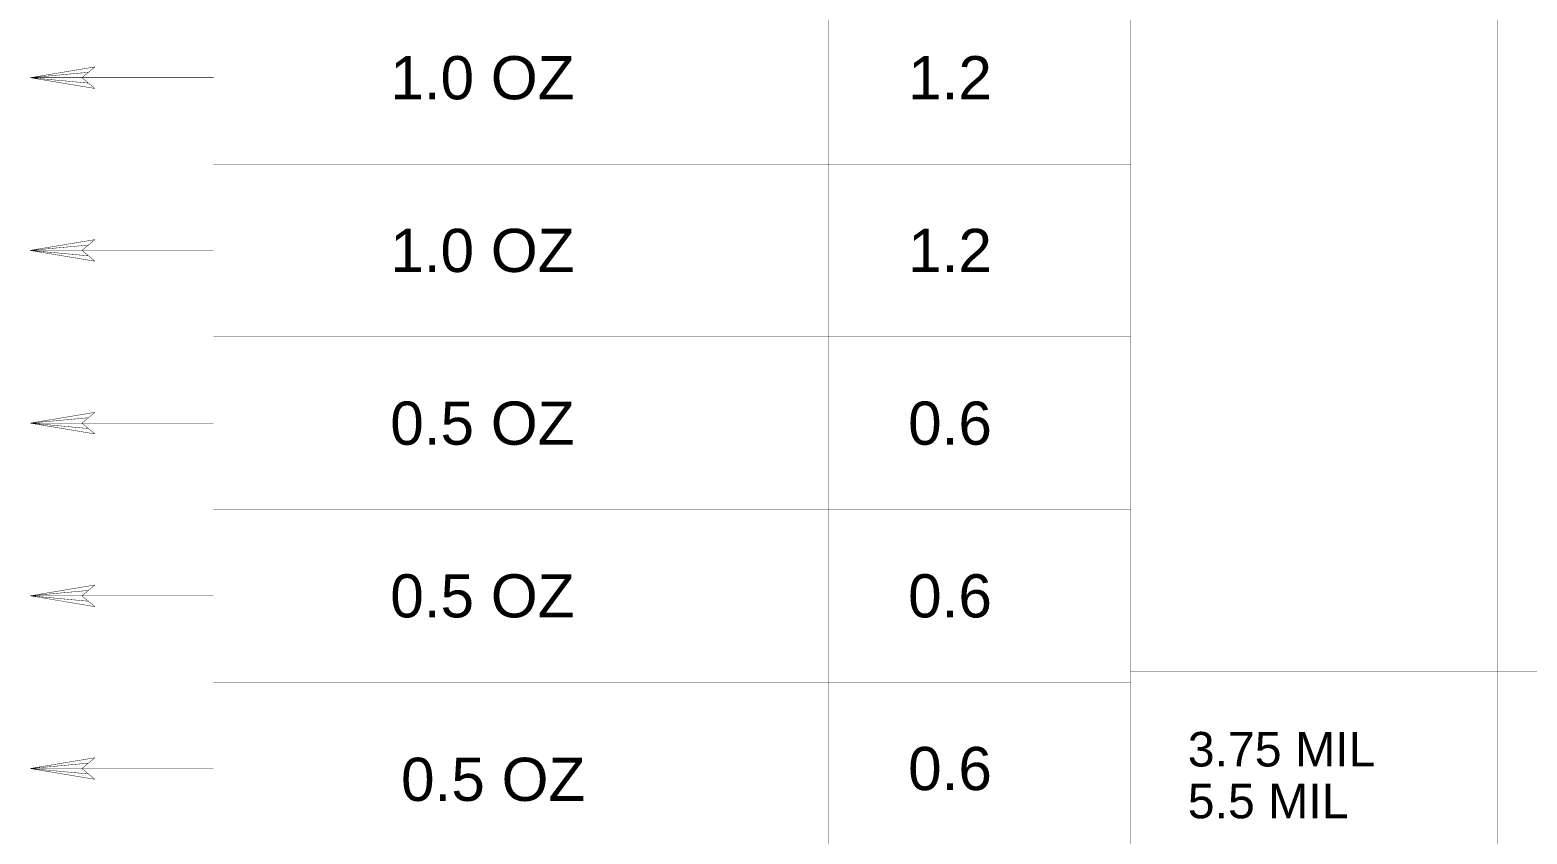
# Model space of a CAD drawing. Header units: inches. Extents: x -1.3 to 11.9, y -6.8 to 4.2.
# Drawn here: x 0.714 to 2.102, y -3.013 to -2.269 of the extents above; entities that cross this region are included whole.
import ezdxf

# ---------------------------------------------------------------- set-up
doc = ezdxf.new("R2010")
doc.units = ezdxf.units.IN
doc.header["$MEASUREMENT"] = 0
doc.layers.add('FAB_DWG_INFO', color=1, linetype='Continuous')
doc.styles.add('Arial', font='', dxfattribs={"height": 0.2})
doc.styles.get('Arial').set_extended_font_data('Arial')

msp = doc.modelspace()

# ---------------------------------------------------------------- linework, layer by layer
at = {"layer": 'FAB_DWG_INFO'}
for points in [[(1.4544, -3.6828, 0.0004, 0.0004, 0), (1.4544, -0.9828, 0.0004, 0.0004, 0)], [(1.4544, -3.6828, 0.0004, 0.0004, 0), (1.4544, -0.9828, 0.0004, 0.0004, 0)], [(1.7344, -3.6828, 0.0004, 0.0004, 0), (1.7344, -0.9828, 0.0004, 0.0004, 0)], [(1.7344, -3.6828, 0.0004, 0.0004, 0), (1.7344, -0.9828, 0.0004, 0.0004, 0)], [(2.0744, -3.6828, 0.0004, 0.0004, 0), (2.0744, -0.9828, 0.0004, 0.0004, 0)], [(2.0744, -3.6828, 0.0004, 0.0004, 0), (2.0744, -0.9828, 0.0004, 0.0004, 0)], [(0.7144, -2.3128, 0.0004, 0.0004, 0), (0.7744, -2.3028, 0.0004, 0.0004, 0)], [(0.7144, -2.3128, 0.0004, 0.0004, 0), (0.7744, -2.3028, 0.0004, 0.0004, 0)], [(0.7624, -2.3128, 0.0004, 0.0004, 0), (0.7744, -2.3028, 0.0004, 0.0004, 0)], [(0.7624, -2.3128, 0.0004, 0.0004, 0), (0.7744, -2.3028, 0.0004, 0.0004, 0)], [(0.7684, -2.3078, 0.0004, 0.0004, 0), (0.7744, -2.3028, 0.0004, 0.0004, 0)], [(0.7684, -2.3078, 0.0004, 0.0004, 0), (0.7744, -2.3028, 0.0004, 0.0004, 0)], [(0.7144, -2.3128, 0.0004, 0.0004, 0), (0.7684, -2.3078, 0.0004, 0.0004, 0)], [(0.7144, -2.3128, 0.0004, 0.0004, 0), (0.7684, -2.3078, 0.0004, 0.0004, 0)], [(0.7144, -2.3128, 0.0004, 0.0004, 0), (0.8844, -2.3128, 0.0004, 0.0004, 0)], [(0.7144, -2.3128, 0.0004, 0.0004, 0), (0.7684, -2.3178, 0.0004, 0.0004, 0)], [(0.7144, -2.3128, 0.0004, 0.0004, 0), (0.7624, -2.3128, 0.0004, 0.0004, 0)], [(0.7144, -2.3128, 0.0004, 0.0004, 0), (0.7744, -2.3228, 0.0004, 0.0004, 0)], [(0.7144, -2.3128, 0.0004, 0.0004, 0), (0.8844, -2.3128, 0.0004, 0.0004, 0)], [(0.7144, -2.3128, 0.0004, 0.0004, 0), (0.7684, -2.3178, 0.0004, 0.0004, 0)], [(0.7144, -2.3128, 0.0004, 0.0004, 0), (0.7624, -2.3128, 0.0004, 0.0004, 0)], [(0.7144, -2.3128, 0.0004, 0.0004, 0), (0.7744, -2.3228, 0.0004, 0.0004, 0)], [(0.7624, -2.3128, 0.0004, 0.0004, 0), (0.7684, -2.3178, 0.0004, 0.0004, 0)], [(0.7624, -2.3128, 0.0004, 0.0004, 0), (0.7744, -2.3228, 0.0004, 0.0004, 0)], [(0.7624, -2.3128, 0.0004, 0.0004, 0), (0.7684, -2.3178, 0.0004, 0.0004, 0)], [(0.7624, -2.3128, 0.0004, 0.0004, 0), (0.7744, -2.3228, 0.0004, 0.0004, 0)], [(0.8844, -2.3928, 0.0004, 0.0004, 0), (1.7344, -2.3928, 0.0004, 0.0004, 0)], [(0.8844, -2.3928, 0.0004, 0.0004, 0), (1.7344, -2.3928, 0.0004, 0.0004, 0)], [(0.7144, -2.4728, 0.0004, 0.0004, 0), (0.7744, -2.4628, 0.0004, 0.0004, 0)], [(0.7144, -2.4728, 0.0004, 0.0004, 0), (0.7744, -2.4628, 0.0004, 0.0004, 0)], [(0.7144, -2.4728, 0.0004, 0.0004, 0), (0.7684, -2.4678, 0.0004, 0.0004, 0)], [(0.7144, -2.4728, 0.0004, 0.0004, 0), (0.7684, -2.4678, 0.0004, 0.0004, 0)], [(0.7624, -2.4728, 0.0004, 0.0004, 0), (0.7744, -2.4628, 0.0004, 0.0004, 0)], [(0.7624, -2.4728, 0.0004, 0.0004, 0), (0.7744, -2.4628, 0.0004, 0.0004, 0)], [(0.7684, -2.4678, 0.0004, 0.0004, 0), (0.7744, -2.4628, 0.0004, 0.0004, 0)], [(0.7684, -2.4678, 0.0004, 0.0004, 0), (0.7744, -2.4628, 0.0004, 0.0004, 0)], [(0.7144, -2.4728, 0.0004, 0.0004, 0), (0.7684, -2.4778, 0.0004, 0.0004, 0)], [(0.7144, -2.4728, 0.0004, 0.0004, 0), (0.7624, -2.4728, 0.0004, 0.0004, 0)], [(0.7144, -2.4728, 0.0004, 0.0004, 0), (0.7744, -2.4828, 0.0004, 0.0004, 0)], [(0.7144, -2.4728, 0.0004, 0.0004, 0), (0.8844, -2.4728, 0.0004, 0.0004, 0)], [(0.7144, -2.4728, 0.0004, 0.0004, 0), (0.7684, -2.4778, 0.0004, 0.0004, 0)], [(0.7144, -2.4728, 0.0004, 0.0004, 0), (0.7624, -2.4728, 0.0004, 0.0004, 0)], [(0.7144, -2.4728, 0.0004, 0.0004, 0), (0.7744, -2.4828, 0.0004, 0.0004, 0)], [(0.7144, -2.4728, 0.0004, 0.0004, 0), (0.8844, -2.4728, 0.0004, 0.0004, 0)], [(0.7624, -2.4728, 0.0004, 0.0004, 0), (0.7684, -2.4778, 0.0004, 0.0004, 0)], [(0.7624, -2.4728, 0.0004, 0.0004, 0), (0.7744, -2.4828, 0.0004, 0.0004, 0)], [(0.7624, -2.4728, 0.0004, 0.0004, 0), (0.7684, -2.4778, 0.0004, 0.0004, 0)], [(0.7624, -2.4728, 0.0004, 0.0004, 0), (0.7744, -2.4828, 0.0004, 0.0004, 0)], [(0.8844, -2.5528, 0.0004, 0.0004, 0), (1.7344, -2.5528, 0.0004, 0.0004, 0)], [(0.8844, -2.5528, 0.0004, 0.0004, 0), (1.7344, -2.5528, 0.0004, 0.0004, 0)], [(0.7144, -2.6328, 0.0004, 0.0004, 0), (0.7744, -2.6228, 0.0004, 0.0004, 0)], [(0.7144, -2.6328, 0.0004, 0.0004, 0), (0.7744, -2.6228, 0.0004, 0.0004, 0)], [(0.7624, -2.6328, 0.0004, 0.0004, 0), (0.7744, -2.6228, 0.0004, 0.0004, 0)], [(0.7624, -2.6328, 0.0004, 0.0004, 0), (0.7744, -2.6228, 0.0004, 0.0004, 0)], [(0.7684, -2.6278, 0.0004, 0.0004, 0), (0.7744, -2.6228, 0.0004, 0.0004, 0)], [(0.7684, -2.6278, 0.0004, 0.0004, 0), (0.7744, -2.6228, 0.0004, 0.0004, 0)], [(0.7144, -2.6328, 0.0004, 0.0004, 0), (0.7684, -2.6278, 0.0004, 0.0004, 0)], [(0.7144, -2.6328, 0.0004, 0.0004, 0), (0.7684, -2.6278, 0.0004, 0.0004, 0)], [(0.7144, -2.6328, 0.0004, 0.0004, 0), (0.7684, -2.6378, 0.0004, 0.0004, 0)], [(0.7144, -2.6328, 0.0004, 0.0004, 0), (0.7624, -2.6328, 0.0004, 0.0004, 0)], [(0.7144, -2.6328, 0.0004, 0.0004, 0), (0.7744, -2.6428, 0.0004, 0.0004, 0)], [(0.7144, -2.6328, 0.0004, 0.0004, 0), (0.8844, -2.6328, 0.0004, 0.0004, 0)], [(0.7144, -2.6328, 0.0004, 0.0004, 0), (0.7684, -2.6378, 0.0004, 0.0004, 0)], [(0.7144, -2.6328, 0.0004, 0.0004, 0), (0.7624, -2.6328, 0.0004, 0.0004, 0)], [(0.7144, -2.6328, 0.0004, 0.0004, 0), (0.7744, -2.6428, 0.0004, 0.0004, 0)], [(0.7144, -2.6328, 0.0004, 0.0004, 0), (0.8844, -2.6328, 0.0004, 0.0004, 0)], [(0.7624, -2.6328, 0.0004, 0.0004, 0), (0.7684, -2.6378, 0.0004, 0.0004, 0)], [(0.7624, -2.6328, 0.0004, 0.0004, 0), (0.7744, -2.6428, 0.0004, 0.0004, 0)], [(0.7624, -2.6328, 0.0004, 0.0004, 0), (0.7684, -2.6378, 0.0004, 0.0004, 0)], [(0.7624, -2.6328, 0.0004, 0.0004, 0), (0.7744, -2.6428, 0.0004, 0.0004, 0)], [(0.8844, -2.7128, 0.0004, 0.0004, 0), (1.7344, -2.7128, 0.0004, 0.0004, 0)], [(0.8844, -2.7128, 0.0004, 0.0004, 0), (1.7344, -2.7128, 0.0004, 0.0004, 0)], [(0.7144, -2.7928, 0.0004, 0.0004, 0), (0.7744, -2.7828, 0.0004, 0.0004, 0)], [(0.7144, -2.7928, 0.0004, 0.0004, 0), (0.7744, -2.7828, 0.0004, 0.0004, 0)], [(0.7144, -2.7928, 0.0004, 0.0004, 0), (0.7684, -2.7878, 0.0004, 0.0004, 0)], [(0.7144, -2.7928, 0.0004, 0.0004, 0), (0.7684, -2.7878, 0.0004, 0.0004, 0)], [(0.7624, -2.7928, 0.0004, 0.0004, 0), (0.7744, -2.7828, 0.0004, 0.0004, 0)], [(0.7624, -2.7928, 0.0004, 0.0004, 0), (0.7744, -2.7828, 0.0004, 0.0004, 0)], [(0.7684, -2.7878, 0.0004, 0.0004, 0), (0.7744, -2.7828, 0.0004, 0.0004, 0)], [(0.7684, -2.7878, 0.0004, 0.0004, 0), (0.7744, -2.7828, 0.0004, 0.0004, 0)], [(0.7144, -2.7928, 0.0004, 0.0004, 0), (0.8844, -2.7928, 0.0004, 0.0004, 0)], [(0.7144, -2.7928, 0.0004, 0.0004, 0), (0.7684, -2.7978, 0.0004, 0.0004, 0)], [(0.7144, -2.7928, 0.0004, 0.0004, 0), (0.7624, -2.7928, 0.0004, 0.0004, 0)], [(0.7144, -2.7928, 0.0004, 0.0004, 0), (0.7744, -2.8028, 0.0004, 0.0004, 0)], [(0.7144, -2.7928, 0.0004, 0.0004, 0), (0.8844, -2.7928, 0.0004, 0.0004, 0)], [(0.7144, -2.7928, 0.0004, 0.0004, 0), (0.7684, -2.7978, 0.0004, 0.0004, 0)], [(0.7144, -2.7928, 0.0004, 0.0004, 0), (0.7624, -2.7928, 0.0004, 0.0004, 0)], [(0.7144, -2.7928, 0.0004, 0.0004, 0), (0.7744, -2.8028, 0.0004, 0.0004, 0)], [(0.7624, -2.7928, 0.0004, 0.0004, 0), (0.7684, -2.7978, 0.0004, 0.0004, 0)], [(0.7624, -2.7928, 0.0004, 0.0004, 0), (0.7744, -2.8028, 0.0004, 0.0004, 0)], [(0.7624, -2.7928, 0.0004, 0.0004, 0), (0.7684, -2.7978, 0.0004, 0.0004, 0)], [(0.7624, -2.7928, 0.0004, 0.0004, 0), (0.7744, -2.8028, 0.0004, 0.0004, 0)], [(1.7344, -2.8628, 0.0004, 0.0004, 0), (3.4445, -2.8628, 0.0004, 0.0004, 0)], [(0.8844, -2.8728, 0.0004, 0.0004, 0), (1.7344, -2.8728, 0.0004, 0.0004, 0)], [(0.8844, -2.8728, 0.0004, 0.0004, 0), (1.7344, -2.8728, 0.0004, 0.0004, 0)], [(0.7144, -2.9528, 0.0004, 0.0004, 0), (0.7744, -2.9428, 0.0004, 0.0004, 0)], [(0.7144, -2.9528, 0.0004, 0.0004, 0), (0.7744, -2.9428, 0.0004, 0.0004, 0)], [(0.7144, -2.9528, 0.0004, 0.0004, 0), (0.7684, -2.9478, 0.0004, 0.0004, 0)], [(0.7144, -2.9528, 0.0004, 0.0004, 0), (0.7684, -2.9478, 0.0004, 0.0004, 0)], [(0.7144, -2.9528, 0.0004, 0.0004, 0), (0.7684, -2.9578, 0.0004, 0.0004, 0)], [(0.7144, -2.9528, 0.0004, 0.0004, 0), (0.7624, -2.9528, 0.0004, 0.0004, 0)], [(0.7144, -2.9528, 0.0004, 0.0004, 0), (0.7744, -2.9628, 0.0004, 0.0004, 0)], [(0.7144, -2.9528, 0.0004, 0.0004, 0), (0.8844, -2.9528, 0.0004, 0.0004, 0)], [(0.7144, -2.9528, 0.0004, 0.0004, 0), (0.7684, -2.9578, 0.0004, 0.0004, 0)], [(0.7144, -2.9528, 0.0004, 0.0004, 0), (0.7624, -2.9528, 0.0004, 0.0004, 0)], [(0.7144, -2.9528, 0.0004, 0.0004, 0), (0.7744, -2.9628, 0.0004, 0.0004, 0)], [(0.7144, -2.9528, 0.0004, 0.0004, 0), (0.8844, -2.9528, 0.0004, 0.0004, 0)], [(0.7624, -2.9528, 0.0004, 0.0004, 0), (0.7744, -2.9428, 0.0004, 0.0004, 0)], [(0.7624, -2.9528, 0.0004, 0.0004, 0), (0.7744, -2.9428, 0.0004, 0.0004, 0)], [(0.7624, -2.9528, 0.0004, 0.0004, 0), (0.7684, -2.9578, 0.0004, 0.0004, 0)], [(0.7624, -2.9528, 0.0004, 0.0004, 0), (0.7744, -2.9628, 0.0004, 0.0004, 0)], [(0.7624, -2.9528, 0.0004, 0.0004, 0), (0.7684, -2.9578, 0.0004, 0.0004, 0)], [(0.7624, -2.9528, 0.0004, 0.0004, 0), (0.7744, -2.9628, 0.0004, 0.0004, 0)], [(0.7684, -2.9478, 0.0004, 0.0004, 0), (0.7744, -2.9428, 0.0004, 0.0004, 0)], [(0.7684, -2.9478, 0.0004, 0.0004, 0), (0.7744, -2.9428, 0.0004, 0.0004, 0)]]:
    msp.add_lwpolyline(points, format="xyseb", dxfattribs=at)
for points in [[(0.7743, -2.3028, 0.0002, 0.0002, 1), (0.7745, -2.3028, 0.0002, 0.0002, 1)], [(0.7743, -2.3028, 0.0002, 0.0002, 1), (0.7745, -2.3028, 0.0002, 0.0002, 1)], [(0.7743, -2.3028, 0.0002, 0.0002, 1), (0.7745, -2.3028, 0.0002, 0.0002, 1)], [(0.7743, -2.3028, 0.0002, 0.0002, 1), (0.7745, -2.3028, 0.0002, 0.0002, 1)], [(0.7743, -2.3028, 0.0002, 0.0002, 1), (0.7745, -2.3028, 0.0002, 0.0002, 1)], [(0.7743, -2.3028, 0.0002, 0.0002, 1), (0.7745, -2.3028, 0.0002, 0.0002, 1)], [(0.7143, -2.3128, 0.0002, 0.0002, 1), (0.7145, -2.3128, 0.0002, 0.0002, 1)], [(0.7143, -2.3128, 0.0002, 0.0002, 1), (0.7145, -2.3128, 0.0002, 0.0002, 1)], [(0.7143, -2.3128, 0.0002, 0.0002, 1), (0.7145, -2.3128, 0.0002, 0.0002, 1)], [(0.7143, -2.3128, 0.0002, 0.0002, 1), (0.7145, -2.3128, 0.0002, 0.0002, 1)], [(0.7143, -2.3128, 0.0002, 0.0002, 1), (0.7145, -2.3128, 0.0002, 0.0002, 1)], [(0.7143, -2.3128, 0.0002, 0.0002, 1), (0.7145, -2.3128, 0.0002, 0.0002, 1)], [(0.7143, -2.3128, 0.0002, 0.0002, 1), (0.7145, -2.3128, 0.0002, 0.0002, 1)], [(0.7143, -2.3128, 0.0002, 0.0002, 1), (0.7145, -2.3128, 0.0002, 0.0002, 1)], [(0.7143, -2.3128, 0.0002, 0.0002, 1), (0.7145, -2.3128, 0.0002, 0.0002, 1)], [(0.7143, -2.3128, 0.0002, 0.0002, 1), (0.7145, -2.3128, 0.0002, 0.0002, 1)], [(0.7143, -2.3128, 0.0002, 0.0002, 1), (0.7145, -2.3128, 0.0002, 0.0002, 1)], [(0.7143, -2.3128, 0.0002, 0.0002, 1), (0.7145, -2.3128, 0.0002, 0.0002, 1)], [(0.7623, -2.3128, 0.0002, 0.0002, 1), (0.7625, -2.3128, 0.0002, 0.0002, 1)], [(0.7623, -2.3128, 0.0002, 0.0002, 1), (0.7625, -2.3128, 0.0002, 0.0002, 1)], [(0.7623, -2.3128, 0.0002, 0.0002, 1), (0.7625, -2.3128, 0.0002, 0.0002, 1)], [(0.7623, -2.3128, 0.0002, 0.0002, 1), (0.7625, -2.3128, 0.0002, 0.0002, 1)], [(0.7623, -2.3128, 0.0002, 0.0002, 1), (0.7625, -2.3128, 0.0002, 0.0002, 1)], [(0.7623, -2.3128, 0.0002, 0.0002, 1), (0.7625, -2.3128, 0.0002, 0.0002, 1)], [(0.7623, -2.3128, 0.0002, 0.0002, 1), (0.7625, -2.3128, 0.0002, 0.0002, 1)], [(0.7623, -2.3128, 0.0002, 0.0002, 1), (0.7625, -2.3128, 0.0002, 0.0002, 1)], [(0.7683, -2.3078, 0.0002, 0.0002, 1), (0.7685, -2.3078, 0.0002, 0.0002, 1)], [(0.7683, -2.3078, 0.0002, 0.0002, 1), (0.7685, -2.3078, 0.0002, 0.0002, 1)], [(0.7683, -2.3078, 0.0002, 0.0002, 1), (0.7685, -2.3078, 0.0002, 0.0002, 1)], [(0.7683, -2.3078, 0.0002, 0.0002, 1), (0.7685, -2.3078, 0.0002, 0.0002, 1)], [(0.8843, -2.3128, 0.0002, 0.0002, 1), (0.8845, -2.3128, 0.0002, 0.0002, 1)], [(0.8843, -2.3128, 0.0002, 0.0002, 1), (0.8845, -2.3128, 0.0002, 0.0002, 1)], [(0.7683, -2.3178, 0.0002, 0.0002, 1), (0.7685, -2.3178, 0.0002, 0.0002, 1)], [(0.7683, -2.3178, 0.0002, 0.0002, 1), (0.7685, -2.3178, 0.0002, 0.0002, 1)], [(0.7683, -2.3178, 0.0002, 0.0002, 1), (0.7685, -2.3178, 0.0002, 0.0002, 1)], [(0.7683, -2.3178, 0.0002, 0.0002, 1), (0.7685, -2.3178, 0.0002, 0.0002, 1)], [(0.7743, -2.3228, 0.0002, 0.0002, 1), (0.7745, -2.3228, 0.0002, 0.0002, 1)], [(0.7743, -2.3228, 0.0002, 0.0002, 1), (0.7745, -2.3228, 0.0002, 0.0002, 1)], [(0.7743, -2.3228, 0.0002, 0.0002, 1), (0.7745, -2.3228, 0.0002, 0.0002, 1)], [(0.7743, -2.3228, 0.0002, 0.0002, 1), (0.7745, -2.3228, 0.0002, 0.0002, 1)], [(0.8843, -2.3928, 0.0002, 0.0002, 1), (0.8845, -2.3928, 0.0002, 0.0002, 1)], [(0.8843, -2.3928, 0.0002, 0.0002, 1), (0.8845, -2.3928, 0.0002, 0.0002, 1)], [(1.7343, -2.3928, 0.0002, 0.0002, 1), (1.7345, -2.3928, 0.0002, 0.0002, 1)], [(1.7343, -2.3928, 0.0002, 0.0002, 1), (1.7345, -2.3928, 0.0002, 0.0002, 1)], [(0.7683, -2.4678, 0.0002, 0.0002, 1), (0.7685, -2.4678, 0.0002, 0.0002, 1)], [(0.7683, -2.4678, 0.0002, 0.0002, 1), (0.7685, -2.4678, 0.0002, 0.0002, 1)], [(0.7683, -2.4678, 0.0002, 0.0002, 1), (0.7685, -2.4678, 0.0002, 0.0002, 1)], [(0.7683, -2.4678, 0.0002, 0.0002, 1), (0.7685, -2.4678, 0.0002, 0.0002, 1)], [(0.7743, -2.4628, 0.0002, 0.0002, 1), (0.7745, -2.4628, 0.0002, 0.0002, 1)], [(0.7743, -2.4628, 0.0002, 0.0002, 1), (0.7745, -2.4628, 0.0002, 0.0002, 1)], [(0.7743, -2.4628, 0.0002, 0.0002, 1), (0.7745, -2.4628, 0.0002, 0.0002, 1)], [(0.7743, -2.4628, 0.0002, 0.0002, 1), (0.7745, -2.4628, 0.0002, 0.0002, 1)], [(0.7743, -2.4628, 0.0002, 0.0002, 1), (0.7745, -2.4628, 0.0002, 0.0002, 1)], [(0.7743, -2.4628, 0.0002, 0.0002, 1), (0.7745, -2.4628, 0.0002, 0.0002, 1)], [(0.7143, -2.4728, 0.0002, 0.0002, 1), (0.7145, -2.4728, 0.0002, 0.0002, 1)], [(0.7143, -2.4728, 0.0002, 0.0002, 1), (0.7145, -2.4728, 0.0002, 0.0002, 1)], [(0.7143, -2.4728, 0.0002, 0.0002, 1), (0.7145, -2.4728, 0.0002, 0.0002, 1)], [(0.7143, -2.4728, 0.0002, 0.0002, 1), (0.7145, -2.4728, 0.0002, 0.0002, 1)], [(0.7143, -2.4728, 0.0002, 0.0002, 1), (0.7145, -2.4728, 0.0002, 0.0002, 1)], [(0.7143, -2.4728, 0.0002, 0.0002, 1), (0.7145, -2.4728, 0.0002, 0.0002, 1)], [(0.7143, -2.4728, 0.0002, 0.0002, 1), (0.7145, -2.4728, 0.0002, 0.0002, 1)], [(0.7143, -2.4728, 0.0002, 0.0002, 1), (0.7145, -2.4728, 0.0002, 0.0002, 1)], [(0.7143, -2.4728, 0.0002, 0.0002, 1), (0.7145, -2.4728, 0.0002, 0.0002, 1)], [(0.7143, -2.4728, 0.0002, 0.0002, 1), (0.7145, -2.4728, 0.0002, 0.0002, 1)], [(0.7143, -2.4728, 0.0002, 0.0002, 1), (0.7145, -2.4728, 0.0002, 0.0002, 1)], [(0.7143, -2.4728, 0.0002, 0.0002, 1), (0.7145, -2.4728, 0.0002, 0.0002, 1)], [(0.7623, -2.4728, 0.0002, 0.0002, 1), (0.7625, -2.4728, 0.0002, 0.0002, 1)], [(0.7623, -2.4728, 0.0002, 0.0002, 1), (0.7625, -2.4728, 0.0002, 0.0002, 1)], [(0.7623, -2.4728, 0.0002, 0.0002, 1), (0.7625, -2.4728, 0.0002, 0.0002, 1)], [(0.7623, -2.4728, 0.0002, 0.0002, 1), (0.7625, -2.4728, 0.0002, 0.0002, 1)], [(0.7623, -2.4728, 0.0002, 0.0002, 1), (0.7625, -2.4728, 0.0002, 0.0002, 1)], [(0.7623, -2.4728, 0.0002, 0.0002, 1), (0.7625, -2.4728, 0.0002, 0.0002, 1)], [(0.7623, -2.4728, 0.0002, 0.0002, 1), (0.7625, -2.4728, 0.0002, 0.0002, 1)], [(0.7623, -2.4728, 0.0002, 0.0002, 1), (0.7625, -2.4728, 0.0002, 0.0002, 1)], [(0.7683, -2.4778, 0.0002, 0.0002, 1), (0.7685, -2.4778, 0.0002, 0.0002, 1)], [(0.7683, -2.4778, 0.0002, 0.0002, 1), (0.7685, -2.4778, 0.0002, 0.0002, 1)], [(0.7683, -2.4778, 0.0002, 0.0002, 1), (0.7685, -2.4778, 0.0002, 0.0002, 1)], [(0.7683, -2.4778, 0.0002, 0.0002, 1), (0.7685, -2.4778, 0.0002, 0.0002, 1)], [(0.7743, -2.4828, 0.0002, 0.0002, 1), (0.7745, -2.4828, 0.0002, 0.0002, 1)], [(0.7743, -2.4828, 0.0002, 0.0002, 1), (0.7745, -2.4828, 0.0002, 0.0002, 1)], [(0.7743, -2.4828, 0.0002, 0.0002, 1), (0.7745, -2.4828, 0.0002, 0.0002, 1)], [(0.7743, -2.4828, 0.0002, 0.0002, 1), (0.7745, -2.4828, 0.0002, 0.0002, 1)], [(0.8843, -2.4728, 0.0002, 0.0002, 1), (0.8845, -2.4728, 0.0002, 0.0002, 1)], [(0.8843, -2.4728, 0.0002, 0.0002, 1), (0.8845, -2.4728, 0.0002, 0.0002, 1)], [(0.8843, -2.5528, 0.0002, 0.0002, 1), (0.8845, -2.5528, 0.0002, 0.0002, 1)], [(0.8843, -2.5528, 0.0002, 0.0002, 1), (0.8845, -2.5528, 0.0002, 0.0002, 1)], [(1.7343, -2.5528, 0.0002, 0.0002, 1), (1.7345, -2.5528, 0.0002, 0.0002, 1)], [(1.7343, -2.5528, 0.0002, 0.0002, 1), (1.7345, -2.5528, 0.0002, 0.0002, 1)], [(0.7743, -2.6228, 0.0002, 0.0002, 1), (0.7745, -2.6228, 0.0002, 0.0002, 1)], [(0.7743, -2.6228, 0.0002, 0.0002, 1), (0.7745, -2.6228, 0.0002, 0.0002, 1)], [(0.7743, -2.6228, 0.0002, 0.0002, 1), (0.7745, -2.6228, 0.0002, 0.0002, 1)], [(0.7743, -2.6228, 0.0002, 0.0002, 1), (0.7745, -2.6228, 0.0002, 0.0002, 1)], [(0.7743, -2.6228, 0.0002, 0.0002, 1), (0.7745, -2.6228, 0.0002, 0.0002, 1)], [(0.7743, -2.6228, 0.0002, 0.0002, 1), (0.7745, -2.6228, 0.0002, 0.0002, 1)], [(0.7143, -2.6328, 0.0002, 0.0002, 1), (0.7145, -2.6328, 0.0002, 0.0002, 1)], [(0.7143, -2.6328, 0.0002, 0.0002, 1), (0.7145, -2.6328, 0.0002, 0.0002, 1)], [(0.7143, -2.6328, 0.0002, 0.0002, 1), (0.7145, -2.6328, 0.0002, 0.0002, 1)], [(0.7143, -2.6328, 0.0002, 0.0002, 1), (0.7145, -2.6328, 0.0002, 0.0002, 1)], [(0.7143, -2.6328, 0.0002, 0.0002, 1), (0.7145, -2.6328, 0.0002, 0.0002, 1)], [(0.7143, -2.6328, 0.0002, 0.0002, 1), (0.7145, -2.6328, 0.0002, 0.0002, 1)], [(0.7143, -2.6328, 0.0002, 0.0002, 1), (0.7145, -2.6328, 0.0002, 0.0002, 1)], [(0.7143, -2.6328, 0.0002, 0.0002, 1), (0.7145, -2.6328, 0.0002, 0.0002, 1)], [(0.7143, -2.6328, 0.0002, 0.0002, 1), (0.7145, -2.6328, 0.0002, 0.0002, 1)], [(0.7143, -2.6328, 0.0002, 0.0002, 1), (0.7145, -2.6328, 0.0002, 0.0002, 1)], [(0.7143, -2.6328, 0.0002, 0.0002, 1), (0.7145, -2.6328, 0.0002, 0.0002, 1)], [(0.7143, -2.6328, 0.0002, 0.0002, 1), (0.7145, -2.6328, 0.0002, 0.0002, 1)], [(0.7623, -2.6328, 0.0002, 0.0002, 1), (0.7625, -2.6328, 0.0002, 0.0002, 1)], [(0.7623, -2.6328, 0.0002, 0.0002, 1), (0.7625, -2.6328, 0.0002, 0.0002, 1)], [(0.7623, -2.6328, 0.0002, 0.0002, 1), (0.7625, -2.6328, 0.0002, 0.0002, 1)], [(0.7623, -2.6328, 0.0002, 0.0002, 1), (0.7625, -2.6328, 0.0002, 0.0002, 1)], [(0.7623, -2.6328, 0.0002, 0.0002, 1), (0.7625, -2.6328, 0.0002, 0.0002, 1)], [(0.7623, -2.6328, 0.0002, 0.0002, 1), (0.7625, -2.6328, 0.0002, 0.0002, 1)], [(0.7623, -2.6328, 0.0002, 0.0002, 1), (0.7625, -2.6328, 0.0002, 0.0002, 1)], [(0.7623, -2.6328, 0.0002, 0.0002, 1), (0.7625, -2.6328, 0.0002, 0.0002, 1)], [(0.7683, -2.6278, 0.0002, 0.0002, 1), (0.7685, -2.6278, 0.0002, 0.0002, 1)], [(0.7683, -2.6278, 0.0002, 0.0002, 1), (0.7685, -2.6278, 0.0002, 0.0002, 1)], [(0.7683, -2.6278, 0.0002, 0.0002, 1), (0.7685, -2.6278, 0.0002, 0.0002, 1)], [(0.7683, -2.6278, 0.0002, 0.0002, 1), (0.7685, -2.6278, 0.0002, 0.0002, 1)], [(0.8843, -2.6328, 0.0002, 0.0002, 1), (0.8845, -2.6328, 0.0002, 0.0002, 1)], [(0.8843, -2.6328, 0.0002, 0.0002, 1), (0.8845, -2.6328, 0.0002, 0.0002, 1)], [(0.7683, -2.6378, 0.0002, 0.0002, 1), (0.7685, -2.6378, 0.0002, 0.0002, 1)], [(0.7683, -2.6378, 0.0002, 0.0002, 1), (0.7685, -2.6378, 0.0002, 0.0002, 1)], [(0.7683, -2.6378, 0.0002, 0.0002, 1), (0.7685, -2.6378, 0.0002, 0.0002, 1)], [(0.7683, -2.6378, 0.0002, 0.0002, 1), (0.7685, -2.6378, 0.0002, 0.0002, 1)], [(0.7743, -2.6428, 0.0002, 0.0002, 1), (0.7745, -2.6428, 0.0002, 0.0002, 1)], [(0.7743, -2.6428, 0.0002, 0.0002, 1), (0.7745, -2.6428, 0.0002, 0.0002, 1)], [(0.7743, -2.6428, 0.0002, 0.0002, 1), (0.7745, -2.6428, 0.0002, 0.0002, 1)], [(0.7743, -2.6428, 0.0002, 0.0002, 1), (0.7745, -2.6428, 0.0002, 0.0002, 1)], [(0.8843, -2.7128, 0.0002, 0.0002, 1), (0.8845, -2.7128, 0.0002, 0.0002, 1)], [(0.8843, -2.7128, 0.0002, 0.0002, 1), (0.8845, -2.7128, 0.0002, 0.0002, 1)], [(1.7343, -2.7128, 0.0002, 0.0002, 1), (1.7345, -2.7128, 0.0002, 0.0002, 1)], [(1.7343, -2.7128, 0.0002, 0.0002, 1), (1.7345, -2.7128, 0.0002, 0.0002, 1)], [(0.7683, -2.7878, 0.0002, 0.0002, 1), (0.7685, -2.7878, 0.0002, 0.0002, 1)], [(0.7683, -2.7878, 0.0002, 0.0002, 1), (0.7685, -2.7878, 0.0002, 0.0002, 1)], [(0.7683, -2.7878, 0.0002, 0.0002, 1), (0.7685, -2.7878, 0.0002, 0.0002, 1)], [(0.7683, -2.7878, 0.0002, 0.0002, 1), (0.7685, -2.7878, 0.0002, 0.0002, 1)], [(0.7743, -2.7828, 0.0002, 0.0002, 1), (0.7745, -2.7828, 0.0002, 0.0002, 1)], [(0.7743, -2.7828, 0.0002, 0.0002, 1), (0.7745, -2.7828, 0.0002, 0.0002, 1)], [(0.7743, -2.7828, 0.0002, 0.0002, 1), (0.7745, -2.7828, 0.0002, 0.0002, 1)], [(0.7743, -2.7828, 0.0002, 0.0002, 1), (0.7745, -2.7828, 0.0002, 0.0002, 1)], [(0.7743, -2.7828, 0.0002, 0.0002, 1), (0.7745, -2.7828, 0.0002, 0.0002, 1)], [(0.7743, -2.7828, 0.0002, 0.0002, 1), (0.7745, -2.7828, 0.0002, 0.0002, 1)], [(0.7143, -2.7928, 0.0002, 0.0002, 1), (0.7145, -2.7928, 0.0002, 0.0002, 1)], [(0.7143, -2.7928, 0.0002, 0.0002, 1), (0.7145, -2.7928, 0.0002, 0.0002, 1)], [(0.7143, -2.7928, 0.0002, 0.0002, 1), (0.7145, -2.7928, 0.0002, 0.0002, 1)], [(0.7143, -2.7928, 0.0002, 0.0002, 1), (0.7145, -2.7928, 0.0002, 0.0002, 1)], [(0.7143, -2.7928, 0.0002, 0.0002, 1), (0.7145, -2.7928, 0.0002, 0.0002, 1)], [(0.7143, -2.7928, 0.0002, 0.0002, 1), (0.7145, -2.7928, 0.0002, 0.0002, 1)], [(0.7143, -2.7928, 0.0002, 0.0002, 1), (0.7145, -2.7928, 0.0002, 0.0002, 1)], [(0.7143, -2.7928, 0.0002, 0.0002, 1), (0.7145, -2.7928, 0.0002, 0.0002, 1)], [(0.7143, -2.7928, 0.0002, 0.0002, 1), (0.7145, -2.7928, 0.0002, 0.0002, 1)], [(0.7143, -2.7928, 0.0002, 0.0002, 1), (0.7145, -2.7928, 0.0002, 0.0002, 1)], [(0.7143, -2.7928, 0.0002, 0.0002, 1), (0.7145, -2.7928, 0.0002, 0.0002, 1)], [(0.7143, -2.7928, 0.0002, 0.0002, 1), (0.7145, -2.7928, 0.0002, 0.0002, 1)], [(0.7623, -2.7928, 0.0002, 0.0002, 1), (0.7625, -2.7928, 0.0002, 0.0002, 1)], [(0.7623, -2.7928, 0.0002, 0.0002, 1), (0.7625, -2.7928, 0.0002, 0.0002, 1)], [(0.7623, -2.7928, 0.0002, 0.0002, 1), (0.7625, -2.7928, 0.0002, 0.0002, 1)], [(0.7623, -2.7928, 0.0002, 0.0002, 1), (0.7625, -2.7928, 0.0002, 0.0002, 1)], [(0.7623, -2.7928, 0.0002, 0.0002, 1), (0.7625, -2.7928, 0.0002, 0.0002, 1)], [(0.7623, -2.7928, 0.0002, 0.0002, 1), (0.7625, -2.7928, 0.0002, 0.0002, 1)], [(0.7623, -2.7928, 0.0002, 0.0002, 1), (0.7625, -2.7928, 0.0002, 0.0002, 1)], [(0.7623, -2.7928, 0.0002, 0.0002, 1), (0.7625, -2.7928, 0.0002, 0.0002, 1)], [(0.7683, -2.7978, 0.0002, 0.0002, 1), (0.7685, -2.7978, 0.0002, 0.0002, 1)], [(0.7683, -2.7978, 0.0002, 0.0002, 1), (0.7685, -2.7978, 0.0002, 0.0002, 1)], [(0.7683, -2.7978, 0.0002, 0.0002, 1), (0.7685, -2.7978, 0.0002, 0.0002, 1)], [(0.7683, -2.7978, 0.0002, 0.0002, 1), (0.7685, -2.7978, 0.0002, 0.0002, 1)], [(0.7743, -2.8028, 0.0002, 0.0002, 1), (0.7745, -2.8028, 0.0002, 0.0002, 1)], [(0.7743, -2.8028, 0.0002, 0.0002, 1), (0.7745, -2.8028, 0.0002, 0.0002, 1)], [(0.7743, -2.8028, 0.0002, 0.0002, 1), (0.7745, -2.8028, 0.0002, 0.0002, 1)], [(0.7743, -2.8028, 0.0002, 0.0002, 1), (0.7745, -2.8028, 0.0002, 0.0002, 1)], [(0.8843, -2.7928, 0.0002, 0.0002, 1), (0.8845, -2.7928, 0.0002, 0.0002, 1)], [(0.8843, -2.7928, 0.0002, 0.0002, 1), (0.8845, -2.7928, 0.0002, 0.0002, 1)], [(1.7343, -2.8628, 0.0002, 0.0002, 1), (1.7345, -2.8628, 0.0002, 0.0002, 1)], [(0.8843, -2.8728, 0.0002, 0.0002, 1), (0.8845, -2.8728, 0.0002, 0.0002, 1)], [(0.8843, -2.8728, 0.0002, 0.0002, 1), (0.8845, -2.8728, 0.0002, 0.0002, 1)], [(1.7343, -2.8728, 0.0002, 0.0002, 1), (1.7345, -2.8728, 0.0002, 0.0002, 1)], [(1.7343, -2.8728, 0.0002, 0.0002, 1), (1.7345, -2.8728, 0.0002, 0.0002, 1)], [(0.7143, -2.9528, 0.0002, 0.0002, 1), (0.7145, -2.9528, 0.0002, 0.0002, 1)], [(0.7143, -2.9528, 0.0002, 0.0002, 1), (0.7145, -2.9528, 0.0002, 0.0002, 1)], [(0.7143, -2.9528, 0.0002, 0.0002, 1), (0.7145, -2.9528, 0.0002, 0.0002, 1)], [(0.7143, -2.9528, 0.0002, 0.0002, 1), (0.7145, -2.9528, 0.0002, 0.0002, 1)], [(0.7143, -2.9528, 0.0002, 0.0002, 1), (0.7145, -2.9528, 0.0002, 0.0002, 1)], [(0.7143, -2.9528, 0.0002, 0.0002, 1), (0.7145, -2.9528, 0.0002, 0.0002, 1)], [(0.7143, -2.9528, 0.0002, 0.0002, 1), (0.7145, -2.9528, 0.0002, 0.0002, 1)], [(0.7143, -2.9528, 0.0002, 0.0002, 1), (0.7145, -2.9528, 0.0002, 0.0002, 1)], [(0.7143, -2.9528, 0.0002, 0.0002, 1), (0.7145, -2.9528, 0.0002, 0.0002, 1)], [(0.7143, -2.9528, 0.0002, 0.0002, 1), (0.7145, -2.9528, 0.0002, 0.0002, 1)], [(0.7143, -2.9528, 0.0002, 0.0002, 1), (0.7145, -2.9528, 0.0002, 0.0002, 1)], [(0.7143, -2.9528, 0.0002, 0.0002, 1), (0.7145, -2.9528, 0.0002, 0.0002, 1)], [(0.7623, -2.9528, 0.0002, 0.0002, 1), (0.7625, -2.9528, 0.0002, 0.0002, 1)], [(0.7623, -2.9528, 0.0002, 0.0002, 1), (0.7625, -2.9528, 0.0002, 0.0002, 1)], [(0.7623, -2.9528, 0.0002, 0.0002, 1), (0.7625, -2.9528, 0.0002, 0.0002, 1)], [(0.7623, -2.9528, 0.0002, 0.0002, 1), (0.7625, -2.9528, 0.0002, 0.0002, 1)], [(0.7623, -2.9528, 0.0002, 0.0002, 1), (0.7625, -2.9528, 0.0002, 0.0002, 1)], [(0.7623, -2.9528, 0.0002, 0.0002, 1), (0.7625, -2.9528, 0.0002, 0.0002, 1)], [(0.7623, -2.9528, 0.0002, 0.0002, 1), (0.7625, -2.9528, 0.0002, 0.0002, 1)], [(0.7623, -2.9528, 0.0002, 0.0002, 1), (0.7625, -2.9528, 0.0002, 0.0002, 1)], [(0.7683, -2.9478, 0.0002, 0.0002, 1), (0.7685, -2.9478, 0.0002, 0.0002, 1)], [(0.7683, -2.9478, 0.0002, 0.0002, 1), (0.7685, -2.9478, 0.0002, 0.0002, 1)], [(0.7683, -2.9478, 0.0002, 0.0002, 1), (0.7685, -2.9478, 0.0002, 0.0002, 1)], [(0.7683, -2.9478, 0.0002, 0.0002, 1), (0.7685, -2.9478, 0.0002, 0.0002, 1)], [(0.7743, -2.9428, 0.0002, 0.0002, 1), (0.7745, -2.9428, 0.0002, 0.0002, 1)], [(0.7743, -2.9428, 0.0002, 0.0002, 1), (0.7745, -2.9428, 0.0002, 0.0002, 1)], [(0.7743, -2.9428, 0.0002, 0.0002, 1), (0.7745, -2.9428, 0.0002, 0.0002, 1)], [(0.7743, -2.9428, 0.0002, 0.0002, 1), (0.7745, -2.9428, 0.0002, 0.0002, 1)], [(0.7743, -2.9428, 0.0002, 0.0002, 1), (0.7745, -2.9428, 0.0002, 0.0002, 1)], [(0.7743, -2.9428, 0.0002, 0.0002, 1), (0.7745, -2.9428, 0.0002, 0.0002, 1)], [(0.8843, -2.9528, 0.0002, 0.0002, 1), (0.8845, -2.9528, 0.0002, 0.0002, 1)], [(0.8843, -2.9528, 0.0002, 0.0002, 1), (0.8845, -2.9528, 0.0002, 0.0002, 1)], [(0.7683, -2.9578, 0.0002, 0.0002, 1), (0.7685, -2.9578, 0.0002, 0.0002, 1)], [(0.7683, -2.9578, 0.0002, 0.0002, 1), (0.7685, -2.9578, 0.0002, 0.0002, 1)], [(0.7683, -2.9578, 0.0002, 0.0002, 1), (0.7685, -2.9578, 0.0002, 0.0002, 1)], [(0.7683, -2.9578, 0.0002, 0.0002, 1), (0.7685, -2.9578, 0.0002, 0.0002, 1)], [(0.7743, -2.9628, 0.0002, 0.0002, 1), (0.7745, -2.9628, 0.0002, 0.0002, 1)], [(0.7743, -2.9628, 0.0002, 0.0002, 1), (0.7745, -2.9628, 0.0002, 0.0002, 1)], [(0.7743, -2.9628, 0.0002, 0.0002, 1), (0.7745, -2.9628, 0.0002, 0.0002, 1)], [(0.7743, -2.9628, 0.0002, 0.0002, 1), (0.7745, -2.9628, 0.0002, 0.0002, 1)]]:
    msp.add_lwpolyline(points, format="xyseb", close=True, dxfattribs=at)

# ---------------------------------------------------------------- texts
at = {"layer": 'FAB_DWG_INFO', "style": 'Arial'}
for s, height, p in [('1.0 OZ', 0.04, (1.0482, -2.3328)), ('1.0 OZ', 0.04, (1.0482, -2.3328)), ('1.2', 0.04, (1.5282, -2.3328)), ('1.2', 0.04, (1.5282, -2.3328)), ('1.0 OZ', 0.04, (1.0482, -2.4928)), ('1.0 OZ', 0.04, (1.0482, -2.4928)), ('1.2', 0.04, (1.5282, -2.4928)), ('1.2', 0.04, (1.5282, -2.4928)), ('0.5 OZ', 0.04, (1.0482, -2.6528)), ('0.5 OZ', 0.04, (1.0482, -2.6528)), ('0.6', 0.04, (1.5282, -2.6528)), ('0.6', 0.04, (1.5282, -2.6528)), ('0.5 OZ', 0.04, (1.0482, -2.8128)), ('0.5 OZ', 0.04, (1.0482, -2.8128)), ('0.6', 0.04, (1.5282, -2.8128)), ('0.6', 0.04, (1.5282, -2.8128)), ('3.75 MIL', 0.032, (1.7874, -2.9509)), ('0.6', 0.04, (1.5282, -2.9728)), ('0.6', 0.04, (1.5282, -2.9728)), ('0.5 OZ', 0.04, (1.0582, -2.9828)), ('0.5 OZ', 0.04, (1.0582, -2.9828)), ('5.5 MIL', 0.032, (1.7874, -2.9989))]:
    msp.add_text(s, height=height, dxfattribs=at).set_placement(p)

doc.saveas('drawing.dxf')
